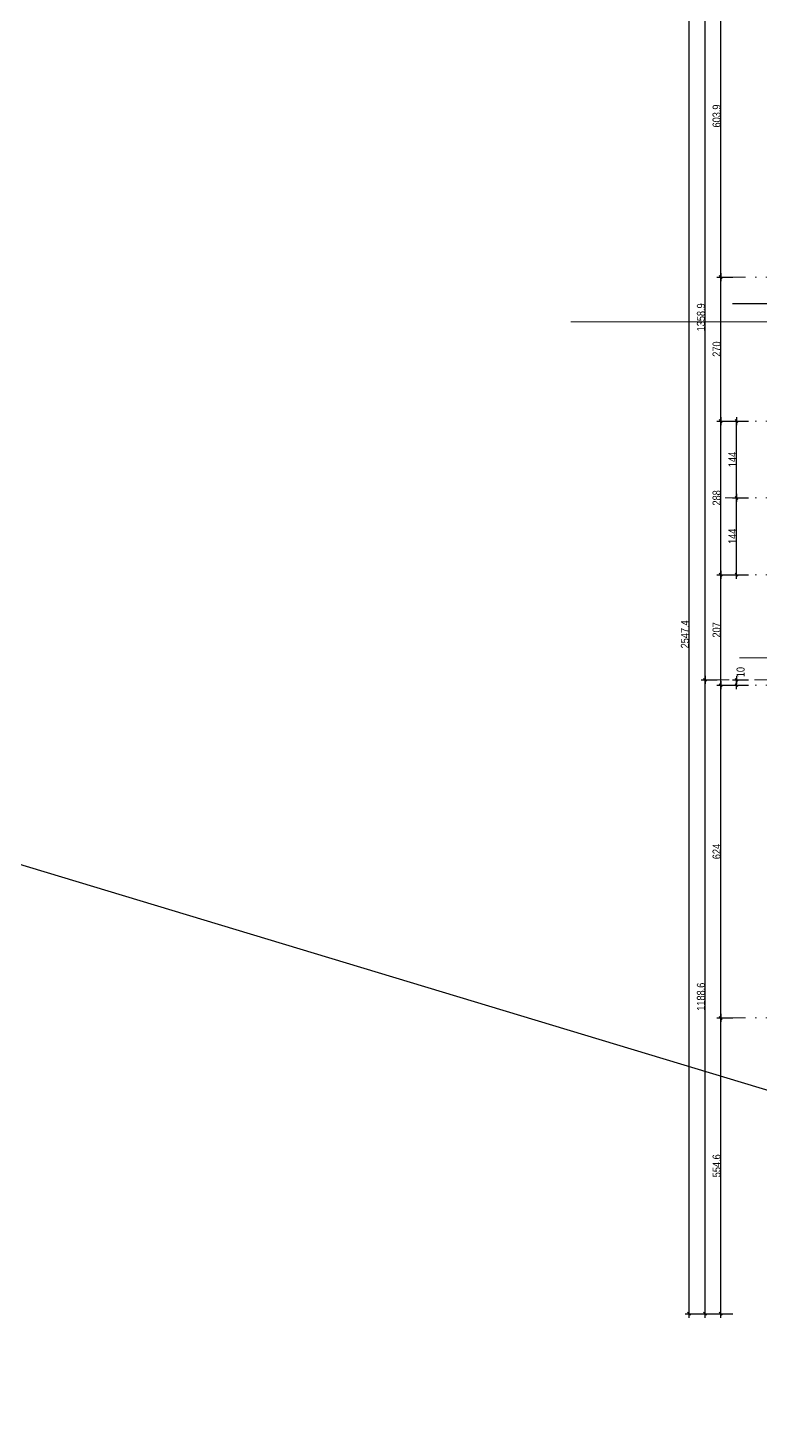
# Model space of a CAD drawing. Header units: centimetres. Extents: x 16433 to 114398, y -50094 to -12305.
# Drawn here: x 63856 to 65229, y -21101 to -18482 of the extents above; entities that cross this region are included whole.
import ezdxf

# ---------------------------------------------------------------- set-up
doc = ezdxf.new("R2010")
doc.units = ezdxf.units.CM
doc.header["$LTSCALE"] = 0.5
doc.linetypes.add('TIRETPT2', pattern=[12.7, 6.35, -3.175, 0, -3.175])
doc.linetypes.add('TIRETPTX2', pattern=[50.8, 25.4, -12.7, 0, -12.7])
doc.layers.get('DEFPOINTS').update_dxf_attribs({"linetype": 'CONTINUOUS'})
for name, color, linetype in [('01_cote_gen', 4, 'CONTINUOUS'), ('01_poch_murs', 253, 'CONTINUOUS'), ('01_poch_Semelles', 253, 'CONTINUOUS'), ('AA_COTES', 2, 'CONTINUOUS')]:
    doc.layers.add(name, color=color, linetype=linetype)
doc.layers.add('01_murs_coup', color=5, linetype='CONTINUOUS', lineweight=60)
doc.layers.add('01_tram_axes', color=2, linetype='TIRETPTX2', lineweight=9)
doc.styles.add('STYLE2', font='ARIALN.TTF')
doc.dimstyles.new('JB50', dxfattribs={"dimscale": 0.1, "dimtxt": 150, "dimasz": 15, "dimexe": 0.1, "dimexo": 0.1, "dimgap": 0.09, "dimtad": 1, "dimdec": 1, "dimdsep": 46, "dimtxsty": 'STYLE2', "dimblk1": 'BOND_G', "dimblk2": 'BOND_D', "dimsah": 1, "dimcen": 1.5, "dimdle": 0.01, "dimse1": 1, "dimse2": 1, "dimclrd": 4, "dimclre": 2, "dimclrt": 6, "dimazin": 2, "dimtfac": 2.333333, "dimtdec": 1, "dimtix": 1, "dimtmove": 2, "dimatfit": 3, "dimldrblk": 'BOND_G', "dimfxl": 1, "dimtolj": 1, "dimtzin": 0, "dimarcsym": 0})

# ---------------------------------------------------------------- blocks, each defined once
blk = doc.blocks.new('BOND_G')
at = {"layer": 'AA_COTES', "color": 0}
for p, q in [((5, 0), (-5, 0)), ((1.8, 1.8), (-1.8, -1.8)), ((0, -5), (0, 15))]:
    blk.add_line(p, q, dxfattribs=at)
blk = doc.blocks.new('BOND_D')
at = {"layer": 'AA_COTES', "color": 0}
for p, q in [((5, 0), (-5, 0)), ((-1.8, -1.8), (1.8, 1.8)), ((0, 5), (0, -15))]:
    blk.add_line(p, q, dxfattribs=at)
blk = doc.blocks.new('*D1133')
at = {"layer": '01_cote_gen', "color": 4, "lineweight": -2, "transparency": 16777216}
blk.add_line((65155.2, -20890.9), (65155.2, -20339.4), dxfattribs=at)
at = {"layer": 'DEFPOINTS', "color": 0, "transparency": 16777216}
for p in [(65155.2, -20337.9), (65239.1, -20337.9), (65246.4, -20892.4)]:
    blk.add_point(p, dxfattribs=at)
at = {"layer": '01_cote_gen', "color": 4, "lineweight": -2, "transparency": 16777216, "xscale": 1.5, "yscale": 1.5, "zscale": 1.5}
for name, p, rotation in [('BOND_D', (65155.2, -20337.9), 90), ('BOND_G', (65155.2, -20892.4), 270)]:
    blk.add_blockref(name, p, dxfattribs=dict(at, rotation=rotation))
at = {"layer": '01_cote_gen', "color": 6, "transparency": 16777216, "insert": (65147.5, -20615.1), "char_height": 15, "attachment_point": 5, "rotation": 90, "style": 'STYLE2'}
blk.add_mtext('\\A1;554.6', dxfattribs=at)
blk = doc.blocks.new('*D1134')
at = {"layer": '01_cote_gen', "color": 4, "lineweight": -2, "transparency": 16777216}
blk.add_line((65155.2, -20336.4), (65155.2, -19715.4), dxfattribs=at)
at = {"layer": 'DEFPOINTS', "color": 0, "transparency": 16777216}
for p in [(65155.2, -19713.9), (65189.3, -19713.9), (65239.1, -20337.9)]:
    blk.add_point(p, dxfattribs=at)
at = {"layer": '01_cote_gen', "color": 4, "lineweight": -2, "transparency": 16777216, "xscale": 1.5, "yscale": 1.5, "zscale": 1.5}
for name, p, rotation in [('BOND_D', (65155.2, -19713.9), 90), ('BOND_G', (65155.2, -20337.9), 270)]:
    blk.add_blockref(name, p, dxfattribs=dict(at, rotation=rotation))
at = {"layer": '01_cote_gen', "color": 6, "transparency": 16777216, "insert": (65147.5, -20025.9), "char_height": 15, "attachment_point": 5, "rotation": 90, "style": 'STYLE2'}
blk.add_mtext('\\A1;624', dxfattribs=at)
blk = doc.blocks.new('*D1135')
at = {"layer": '01_cote_gen', "color": 4, "lineweight": -2, "transparency": 16777216}
blk.add_line((65155.2, -19712.4), (65155.2, -19508.4), dxfattribs=at)
at = {"layer": 'DEFPOINTS', "color": 0, "transparency": 16777216}
for p in [(65155.2, -19506.9), (65189.3, -19506.9), (65189.3, -19713.9)]:
    blk.add_point(p, dxfattribs=at)
at = {"layer": '01_cote_gen', "color": 4, "lineweight": -2, "transparency": 16777216, "xscale": 1.5, "yscale": 1.5, "zscale": 1.5}
for name, p, rotation in [('BOND_D', (65155.2, -19506.9), 90), ('BOND_G', (65155.2, -19713.9), 270)]:
    blk.add_blockref(name, p, dxfattribs=dict(at, rotation=rotation))
at = {"layer": '01_cote_gen', "color": 6, "transparency": 16777216, "insert": (65147.5, -19610.4), "char_height": 15, "attachment_point": 5, "rotation": 90, "style": 'STYLE2'}
blk.add_mtext('\\A1;207', dxfattribs=at)
blk = doc.blocks.new('*D1136')
at = {"layer": '01_cote_gen', "color": 4, "lineweight": -2, "transparency": 16777216}
blk.add_line((65184.8, -19505.4), (65184.8, -19364.4), dxfattribs=at)
at = {"layer": 'DEFPOINTS', "color": 0, "transparency": 16777216}
for p in [(65184.8, -19362.9), (65193.3, -19362.9), (65218.9, -19506.9)]:
    blk.add_point(p, dxfattribs=at)
at = {"layer": '01_cote_gen', "color": 4, "lineweight": -2, "transparency": 16777216, "xscale": 1.5, "yscale": 1.5, "zscale": 1.5}
for name, p, rotation in [('BOND_D', (65184.8, -19362.9), 90), ('BOND_G', (65184.8, -19506.9), 270)]:
    blk.add_blockref(name, p, dxfattribs=dict(at, rotation=rotation))
at = {"layer": '01_cote_gen', "color": 6, "transparency": 16777216, "insert": (65177.2, -19434.9), "char_height": 15, "attachment_point": 5, "rotation": 90, "style": 'STYLE2'}
blk.add_mtext('\\A1;144', dxfattribs=at)
blk = doc.blocks.new('*D1137')
at = {"layer": '01_cote_gen', "color": 4, "lineweight": -2, "transparency": 16777216}
blk.add_line((65184.8, -19361.4), (65184.8, -19220.4), dxfattribs=at)
at = {"layer": 'DEFPOINTS', "color": 0, "transparency": 16777216}
for p in [(65184.8, -19218.9), (65193.3, -19218.9), (65193.3, -19362.9)]:
    blk.add_point(p, dxfattribs=at)
at = {"layer": '01_cote_gen', "color": 4, "lineweight": -2, "transparency": 16777216, "xscale": 1.5, "yscale": 1.5, "zscale": 1.5}
for name, p, rotation in [('BOND_D', (65184.8, -19218.9), 90), ('BOND_G', (65184.8, -19362.9), 270)]:
    blk.add_blockref(name, p, dxfattribs=dict(at, rotation=rotation))
at = {"layer": '01_cote_gen', "color": 6, "transparency": 16777216, "insert": (65177.2, -19290.9), "char_height": 15, "attachment_point": 5, "rotation": 90, "style": 'STYLE2'}
blk.add_mtext('\\A1;144', dxfattribs=at)
blk = doc.blocks.new('*D1138')
at = {"layer": '01_cote_gen', "color": 4, "lineweight": -2, "transparency": 16777216}
blk.add_line((65155.2, -19505.4), (65155.2, -19220.4), dxfattribs=at)
at = {"layer": 'DEFPOINTS', "color": 0, "transparency": 16777216}
for p in [(65155.2, -19218.9), (65171.4, -19218.9), (65162.7, -19506.9)]:
    blk.add_point(p, dxfattribs=at)
at = {"layer": '01_cote_gen', "color": 4, "lineweight": -2, "transparency": 16777216, "xscale": 1.5, "yscale": 1.5, "zscale": 1.5}
for name, p, rotation in [('BOND_D', (65155.2, -19218.9), 90), ('BOND_G', (65155.2, -19506.9), 270)]:
    blk.add_blockref(name, p, dxfattribs=dict(at, rotation=rotation))
at = {"layer": '01_cote_gen', "color": 6, "transparency": 16777216, "insert": (65147.5, -19362.9), "char_height": 15, "attachment_point": 5, "rotation": 90, "style": 'STYLE2'}
blk.add_mtext('\\A1;288', dxfattribs=at)
blk = doc.blocks.new('*D1139')
at = {"layer": '01_cote_gen', "color": 4, "lineweight": -2, "transparency": 16777216}
blk.add_line((65155.2, -19217.4), (65155.2, -18950.4), dxfattribs=at)
at = {"layer": 'DEFPOINTS', "color": 0, "transparency": 16777216}
for p in [(65155.2, -18948.9), (65163.7, -18948.9), (65163.7, -19218.9)]:
    blk.add_point(p, dxfattribs=at)
at = {"layer": '01_cote_gen', "color": 4, "lineweight": -2, "transparency": 16777216, "xscale": 1.5, "yscale": 1.5, "zscale": 1.5}
for name, p, rotation in [('BOND_D', (65155.2, -18948.9), 90), ('BOND_G', (65155.2, -19218.9), 270)]:
    blk.add_blockref(name, p, dxfattribs=dict(at, rotation=rotation))
at = {"layer": '01_cote_gen', "color": 6, "transparency": 16777216, "insert": (65147.5, -19083.9), "char_height": 15, "attachment_point": 5, "rotation": 90, "style": 'STYLE2'}
blk.add_mtext('\\A1;270', dxfattribs=at)
blk = doc.blocks.new('*D1140')
at = {"layer": '01_cote_gen', "color": 4, "lineweight": -2, "transparency": 16777216}
blk.add_line((65155.2, -18947.4), (65155.2, -18346.5), dxfattribs=at)
at = {"layer": 'DEFPOINTS', "color": 0, "transparency": 16777216}
for p in [(65155.2, -18345), (65246.4, -18345), (65177.7, -18948.9)]:
    blk.add_point(p, dxfattribs=at)
at = {"layer": '01_cote_gen', "color": 4, "lineweight": -2, "transparency": 16777216, "xscale": 1.5, "yscale": 1.5, "zscale": 1.5}
for name, p, rotation in [('BOND_D', (65155.2, -18345), 90), ('BOND_G', (65155.2, -18948.9), 270)]:
    blk.add_blockref(name, p, dxfattribs=dict(at, rotation=rotation))
at = {"layer": '01_cote_gen', "color": 6, "transparency": 16777216, "insert": (65147.5, -18646.9), "char_height": 15, "attachment_point": 5, "rotation": 90, "style": 'STYLE2'}
blk.add_mtext('\\A1;603.9', dxfattribs=at)
blk = doc.blocks.new('*D1141')
at = {"layer": '01_cote_gen', "color": 4, "lineweight": -2, "transparency": 16777216}
blk.add_line((65184.8, -19712.4), (65184.8, -19705.4), dxfattribs=at)
at = {"layer": 'DEFPOINTS', "color": 0, "transparency": 16777216}
for p in [(65184.8, -19703.9), (65202, -19703.9), (65202, -19713.9)]:
    blk.add_point(p, dxfattribs=at)
at = {"layer": '01_cote_gen', "color": 4, "lineweight": -2, "transparency": 16777216, "xscale": 1.5, "yscale": 1.5, "zscale": 1.5}
for name, p, rotation in [('BOND_D', (65184.8, -19703.9), 90), ('BOND_G', (65184.8, -19713.9), 270)]:
    blk.add_blockref(name, p, dxfattribs=dict(at, rotation=rotation))
at = {"layer": '01_cote_gen', "color": 6, "transparency": 16777216, "insert": (65192.5, -19689.5), "char_height": 15, "attachment_point": 5, "rotation": 90, "style": 'STYLE2'}
blk.add_mtext('\\A1;10', dxfattribs=at)
blk = doc.blocks.new('*D1142')
at = {"layer": '01_cote_gen', "color": 4, "lineweight": -2, "transparency": 16777216}
blk.add_line((65125.7, -20890.9), (65125.7, -19705.4), dxfattribs=at)
at = {"layer": 'DEFPOINTS', "color": 0, "transparency": 16777216}
for p in [(65125.7, -19703.9), (65125.8, -19703.9), (65177.7, -20892.4)]:
    blk.add_point(p, dxfattribs=at)
at = {"layer": '01_cote_gen', "color": 4, "lineweight": -2, "transparency": 16777216, "xscale": 1.5, "yscale": 1.5, "zscale": 1.5}
for name, p, rotation in [('BOND_D', (65125.7, -19703.9), 90), ('BOND_G', (65125.7, -20892.4), 270)]:
    blk.add_blockref(name, p, dxfattribs=dict(at, rotation=rotation))
at = {"layer": '01_cote_gen', "color": 6, "transparency": 16777216, "insert": (65118.1, -20298.1), "char_height": 15, "attachment_point": 5, "rotation": 90, "style": 'STYLE2'}
blk.add_mtext('\\A1;1188.6', dxfattribs=at)
blk = doc.blocks.new('*D1143')
at = {"layer": '01_cote_gen', "color": 4, "lineweight": -2, "transparency": 16777216}
blk.add_line((65125.7, -19702.4), (65125.7, -18346.5), dxfattribs=at)
at = {"layer": 'DEFPOINTS', "color": 0, "transparency": 16777216}
for p in [(65125.7, -18345), (65246.4, -18345), (65118.2, -19703.9)]:
    blk.add_point(p, dxfattribs=at)
at = {"layer": '01_cote_gen', "color": 4, "lineweight": -2, "transparency": 16777216, "xscale": 1.5, "yscale": 1.5, "zscale": 1.5}
for name, p, rotation in [('BOND_D', (65125.7, -18345), 90), ('BOND_G', (65125.7, -19703.9), 270)]:
    blk.add_blockref(name, p, dxfattribs=dict(at, rotation=rotation))
at = {"layer": '01_cote_gen', "color": 6, "transparency": 16777216, "insert": (65118.1, -19024.4), "char_height": 15, "attachment_point": 5, "rotation": 90, "style": 'STYLE2'}
blk.add_mtext('\\A1;1358.9', dxfattribs=at)
blk = doc.blocks.new('*D1144')
at = {"layer": '01_cote_gen', "color": 4, "lineweight": -2, "transparency": 16777216}
blk.add_line((65095.7, -20890.9), (65095.7, -18346.5), dxfattribs=at)
at = {"layer": 'DEFPOINTS', "color": 0, "transparency": 16777216}
for p in [(65095.7, -18345), (65177.7, -18345), (65177.7, -20892.4)]:
    blk.add_point(p, dxfattribs=at)
at = {"layer": '01_cote_gen', "color": 4, "lineweight": -2, "transparency": 16777216, "xscale": 1.5, "yscale": 1.5, "zscale": 1.5}
for name, p, rotation in [('BOND_D', (65095.7, -18345), 90), ('BOND_G', (65095.7, -20892.4), 270)]:
    blk.add_blockref(name, p, dxfattribs=dict(at, rotation=rotation))
at = {"layer": '01_cote_gen', "color": 6, "transparency": 16777216, "insert": (65088.1, -19618.7), "char_height": 15, "attachment_point": 5, "rotation": 90, "style": 'STYLE2'}
blk.add_mtext('\\A1;2547.4', dxfattribs=at)

msp = doc.modelspace()

# ---------------------------------------------------------------- linework, layer by layer
at = {"layer": '01_murs_coup', "linetype": 'Continuous', "lineweight": 0}
for p, q in [((64874.367, -19032.805), (67799.536, -19032.805)), ((65190.355, -19662.842), (67682.663, -19662.842))]:
    msp.add_line(p, q, dxfattribs=at)
at = {"layer": '01_murs_coup', "linetype": 'TIRETPT2', "lineweight": 0, "ltscale": 15}
msp.add_line((65266.402, -19703.865), (65125.785, -19703.865), dxfattribs=at)
at = {"layer": '01_poch_murs'}
msp.add_line((38231.258, -12305.364), (67318.905, -21101.173), dxfattribs=at)
at = {"layer": '01_poch_Semelles'}
msp.add_line((65446.398, -18998.865), (65177.44, -18998.865), dxfattribs=at)
at = {"layer": '01_tram_axes', "linetype": 'TIRETPTX2', "ltscale": 3}
for p, q in [((65163.653, -18948.865), (65850.962, -18948.865)), ((65163.653, -19218.865), (65850.962, -19218.865)), ((65163.653, -19362.865), (65469.369, -19362.865)), ((65163.653, -19506.865), (65570.031, -19506.865)), ((65163.653, -19713.865), (65992.99, -19713.865)), ((65163.653, -20337.865), (65855.962, -20337.865))]:
    msp.add_line(p, q, dxfattribs=at)

# ---------------------------------------------------------------- dimensions: what is measured, and where the dimension line sits
at = {"layer": '01_cote_gen'}
for base, p1, p2, picture, middle in [((65095.718, -18344.998), (65177.664, -20892.42), (65177.664, -18344.998), '*D1144', (65088.05, -19618.709)), ((65125.745, -18344.998), (65118.245, -19703.865), (65246.395, -18344.998), '*D1143', (65118.078, -19024.431)), ((65155.164, -18344.998), (65177.664, -18948.865), (65246.395, -18344.998), '*D1140', (65147.497, -18646.931)), ((65155.164, -18948.865), (65163.653, -19218.865), (65163.653, -18948.865), '*D1139', (65147.497, -19083.865)), ((65155.164, -19218.865), (65162.664, -19506.865), (65171.447, -19218.865), '*D1138', (65147.497, -19362.865)), ((65184.788, -19218.865), (65193.276, -19362.865), (65193.276, -19218.865), '*D1137', (65177.248, -19290.865)), ((65184.788, -19362.865), (65218.903, -19506.865), (65193.276, -19362.865), '*D1136', (65177.248, -19434.865)), ((65155.164, -19506.865), (65189.279, -19713.865), (65189.279, -19506.865), '*D1135', (65147.497, -19610.365)), ((65125.745, -19703.865), (65177.664, -20892.42), (65125.785, -19703.865), '*D1142', (65118.078, -20298.142)), ((65155.164, -19713.865), (65239.086, -20337.865), (65189.279, -19713.865), '*D1134', (65147.497, -20025.865)), ((65155.164, -20337.865), (65246.408, -20892.42), (65239.086, -20337.865), '*D1133', (65147.497, -20615.142))]:
    dim = msp.add_linear_dim(base=base, p1=p1, p2=p2, angle=270, dimstyle='JB50', dxfattribs=at)
    dim.commit()
    dim.dimension.update_dxf_attribs({"geometry": picture, "text_midpoint": middle})
dim = msp.add_linear_dim(base=(65184.788, -19703.865), p1=(65202.047, -19713.865), p2=(65202.047, -19703.865), angle=270, dimstyle='JB50', dxfattribs=at)
dim.commit()
dim.dimension.update_dxf_attribs({"geometry": '*D1141', "text_midpoint": (65192.456, -19689.464), "dimtype": 160})

doc.saveas('drawing.dxf')
